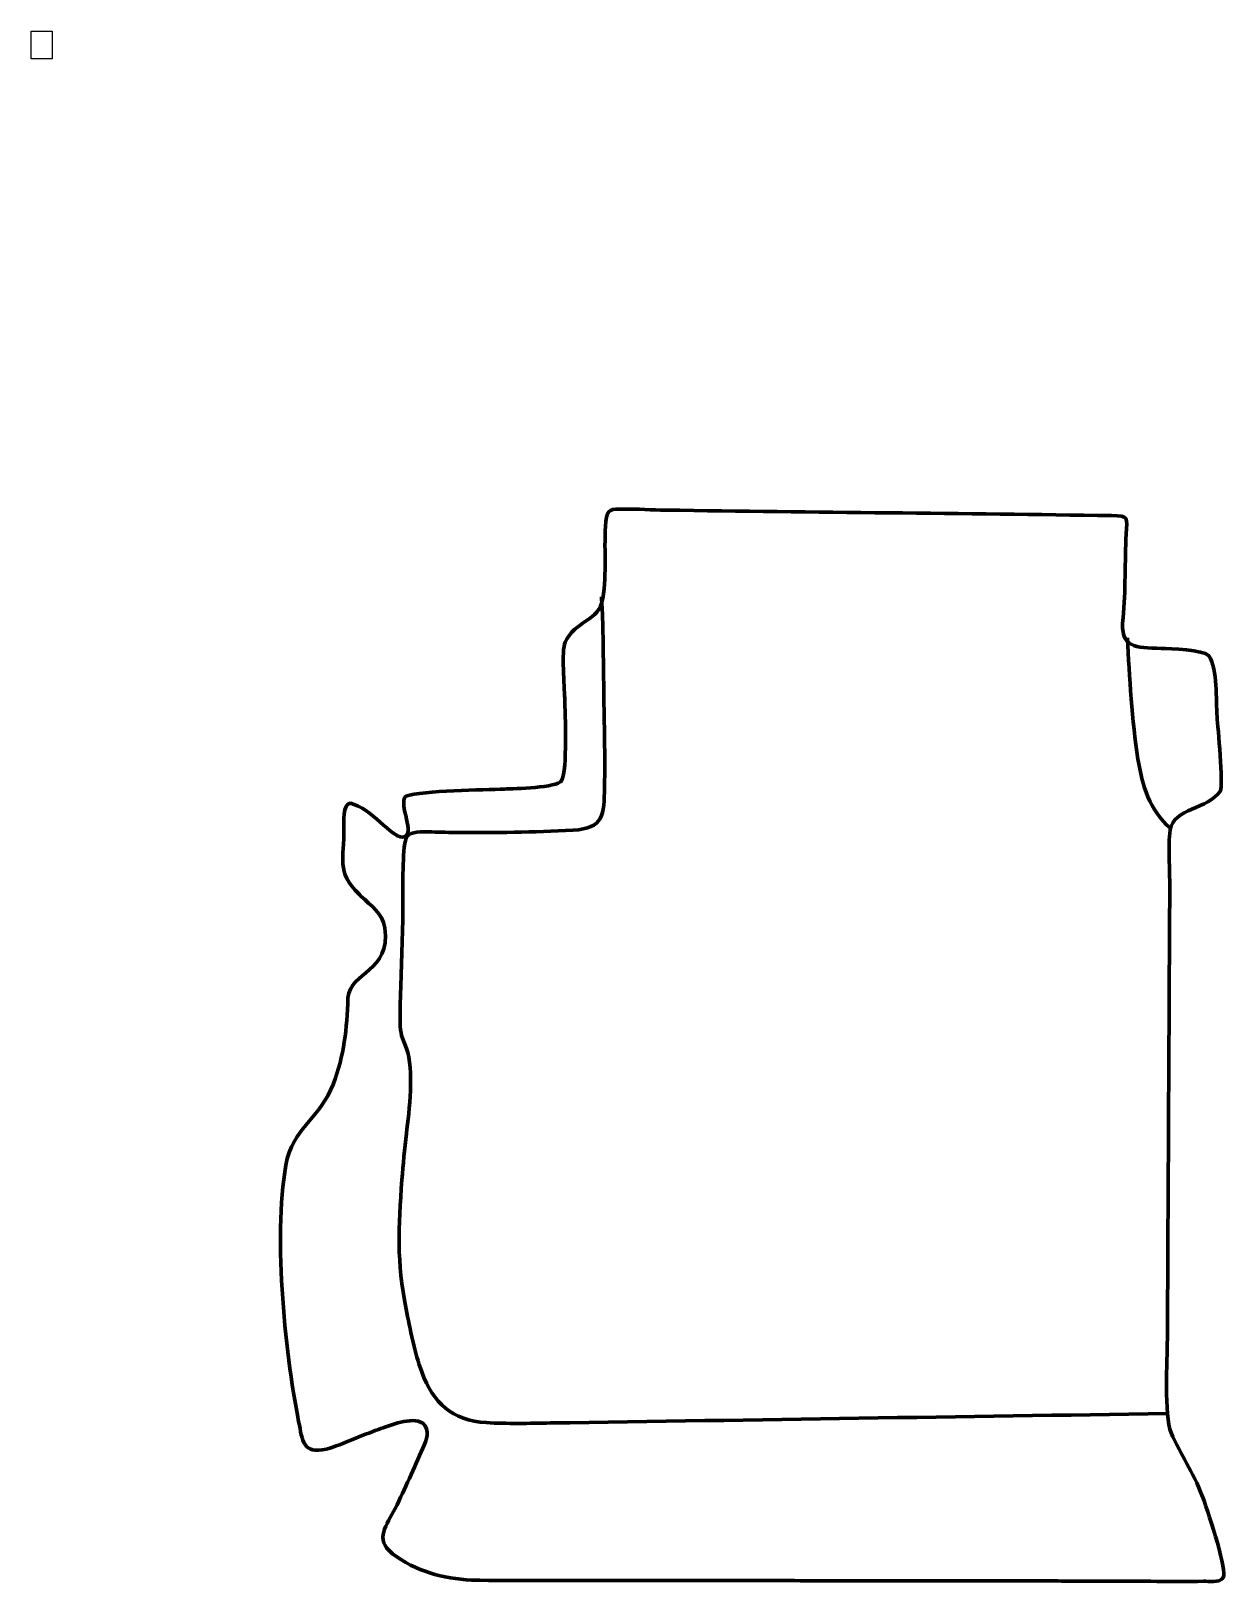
# Model space of a CAD drawing. Header units: millimetres. Extents: x -436 to 305, y -260 to 703.
import ezdxf

# ---------------------------------------------------------------- set-up
doc = ezdxf.new("R2010")
doc.units = ezdxf.units.MM
doc.header["$MEASUREMENT"] = 0
doc.header["$XCLIPFRAME"] = 0
doc.layers.add('layer 1', color=7, linetype='Continuous', plot=False)
doc.layers.add('layer 2', color=7, linetype='Continuous')
doc.layers.add('layer 3', color=7, linetype='Continuous')
picture_1 = doc.add_image_def('image1.jpg', size_in_pixel=(76809, 102412))

msp = doc.modelspace()

# ---------------------------------------------------------------- linework, layer by layer
at = {"layer": 'layer 2', "color": 242, "lineweight": 200}
msp.add_open_spline([(233.6481, 402.0284), (244.6782, 401.8641), (243.3196, 401.1187), (242.7647, 390.5371), (242.7647, 390.5371), (241.8928, 373.9076), (242.4999, 355.0935), (240.7943, 338.6045), (240.7943, 338.6045), (238.8245, 319.5616), (248.2278, 320.2899), (264.4198, 319.6219), (264.4198, 319.6219), (270.3365, 319.3779), (290.4519, 318.9953), (294.0388, 315.1661), (294.0388, 315.1661), (299.7734, 306.2376), (298.2158, 288.1458), (299.1245, 277.2183), (299.1245, 277.2183), (299.6604, 270.808), (302.9109, 235.269), (301.1788, 231.2581), (301.1788, 231.2581), (293.686, 220.0201), (272.019, 220.5586), (270.0468, 207.1817), (270.0468, 207.1817), (268.6186, 196.6064), (269.8521, 182.7133), (269.7934, 171.6331), (269.7934, 171.6331), (269.2994, 78.2946), (268.8109, -15.044), (268.3195, -108.3825), (268.3195, -108.3825), (268.2033, -121.7696), (266.2415, -155.7957), (270.6472, -166.7841), (270.6472, -166.7841), (276.4454, -180.3107), (284.43, -191.3121), (289.7632, -205.4552), (289.7632, -205.4552), (292.742, -213.3547), (304.6284, -248.8978), (303.2283, -255.3865), (303.2283, -255.3865), (302.2636, -259.8572), (295.6501, -258.8163), (292.045, -258.8292), (292.045, -258.8292), (292.045, -258.8292), (290.6936, -258.8339), (290.6936, -258.8339), (290.6936, -258.8339), (271.452, -259.0648), (251.8936, -258.706), (232.5996, -258.6816), (232.5996, -258.6816), (220.2893, -258.666), (207.9791, -258.6504), (195.6688, -258.6348), (195.6688, -258.6348), (182.6931, -258.6184), (169.7174, -258.6019), (156.7417, -258.5855), (156.7417, -258.5855), (136.7791, -258.5602), (116.8165, -258.535), (96.8539, -258.5097), (96.8539, -258.5097), (90.1997, -258.5012), (83.5454, -258.4928), (76.8912, -258.4843), (76.8912, -258.4843), (57.5941, -258.46), (38.2969, -258.4355), (18.9996, -258.411), (18.9996, -258.411), (12.3454, -258.4026), (5.6913, -258.3942), (-0.9629, -258.3857), (-0.9629, -258.3857), (-7.2845, -258.3778), (-13.6059, -258.3698), (-19.9274, -258.3618), (-19.9274, -258.3618), (-32.9032, -258.3453), (-45.8788, -258.3289), (-58.8545, -258.3124), (-58.8545, -258.3124), (-65.5087, -258.304), (-72.163, -258.2956), (-78.8172, -258.2872), (-78.8172, -258.2872), (-106.7546, -258.2556), (-135.2725, -258.7514), (-163.141, -258.0597), (-163.141, -258.0597), (-180.9576, -257.1784), (-197.7416, -252.5736), (-212.1793, -241.7249), (-212.1793, -241.7249), (-223.6385, -232.566), (-215.7566, -223.985), (-210.4928, -213.691), (-210.4928, -213.691), (-204.3052, -201.4428), (-198.9622, -188.6959), (-193.2479, -176.2069), (-193.2479, -176.2069), (-191.1047, -171.5229), (-188.7182, -164.9102), (-193.3386, -160.8011), (-193.3386, -160.8011), (-200.2757, -156.3633), (-213.5815, -162.2657), (-220.8228, -164.6299), (-220.8228, -164.6299), (-231.5928, -168.3762), (-242.3958, -173.5669), (-253.0765, -176.9353), (-253.0765, -176.9353), (-268.0202, -180.0243), (-267.8637, -171.8408), (-270.3472, -159.7693), (-270.3472, -159.7693), (-278.9692, -115.6186), (-286.7466, -40.058), (-277.4373, 3.4501), (-277.4373, 3.4501), (-271.0123, 24.3206), (-256.9473, 28.9373), (-248.9991, 49.2722), (-248.9991, 49.2722), (-241.9585, 67.5624), (-240.5628, 83.5639), (-239.7788, 102.909), (-239.7788, 102.909), (-238.381, 119.6605), (-213.0527, 118.634), (-216.9212, 146.2981), (-216.9212, 146.2981), (-218.2455, 155.7687), (-225.4101, 159.9323), (-231.7658, 166.1167), (-231.7658, 166.1167), (-231.7658, 166.1167), (-232.701, 167.0266), (-232.701, 167.0266), (-232.701, 167.0266), (-247.4631, 181.5887), (-241.965, 189.2275), (-242.3221, 207.8017), (-242.3221, 207.8017), (-242.385, 211.0695), (-243.1883, 223.701), (-238.2255, 223.6635), (-238.2255, 223.6635), (-225.4167, 220.7839), (-212.4548, 202.2048), (-205.9217, 202.7038), (-205.9217, 202.7038), (-196.7172, 203.4066), (-209.1581, 223.2408), (-203.8387, 227.9926), (-203.8387, 227.9926), (-193.1338, 231.6781), (-155.5561, 231.9481), (-142.6063, 232.471), (-142.6063, 232.471), (-136.5819, 232.7042), (-110.136, 233.2291), (-107.2698, 237.6324), (-107.2698, 237.6324), (-103.6649, 244.9513), (-105.0162, 278.495), (-105.3627, 288.8106), (-105.3627, 288.8106), (-105.6217, 295.9167), (-107.4844, 318.1488), (-105.0859, 323.5166), (-105.0859, 323.5166), (-99.1483, 336.8054), (-84.0422, 336.3832), (-81.6856, 350.6268), (-81.6856, 350.6268), (-79.0661, 366.4595), (-81.3155, 382.5297), (-79.8499, 398.4612), (-79.8499, 398.4612), (-79.1075, 406.5319), (-76.5114, 406.0159), (-68.6969, 406.0702), (-68.6969, 406.0702), (-60.2268, 406.1291), (-51.261, 405.5512), (-42.6601, 405.4277), (-42.6601, 405.4277), (49.4404, 404.1039), (141.5485, 403.4005), (233.6481, 402.0284)], degree=3, knots=[0, 0, 0, 0, 0.01923077, 0.01923077, 0.01923077, 0.01923077, 0.03846154, 0.03846154, 0.03846154, 0.03846154, 0.05769231, 0.05769231, 0.05769231, 0.05769231, 0.07692308, 0.07692308, 0.07692308, 0.07692308, 0.09615385, 0.09615385, 0.09615385, 0.09615385, 0.11538462, 0.11538462, 0.11538462, 0.11538462, 0.13461538, 0.13461538, 0.13461538, 0.13461538, 0.15384615, 0.15384615, 0.15384615, 0.15384615, 0.17307692, 0.17307692, 0.17307692, 0.17307692, 0.19230769, 0.19230769, 0.19230769, 0.19230769, 0.21153846, 0.21153846, 0.21153846, 0.21153846, 0.23076923, 0.23076923, 0.23076923, 0.23076923, 0.25, 0.25, 0.25, 0.25, 0.26923077, 0.26923077, 0.26923077, 0.26923077, 0.28846154, 0.28846154, 0.28846154, 0.28846154, 0.30769231, 0.30769231, 0.30769231, 0.30769231, 0.32692308, 0.32692308, 0.32692308, 0.32692308, 0.34615385, 0.34615385, 0.34615385, 0.34615385, 0.36538462, 0.36538462, 0.36538462, 0.36538462, 0.38461538, 0.38461538, 0.38461538, 0.38461538, 0.40384615, 0.40384615, 0.40384615, 0.40384615, 0.42307692, 0.42307692, 0.42307692, 0.42307692, 0.44230769, 0.44230769, 0.44230769, 0.44230769, 0.46153846, 0.46153846, 0.46153846, 0.46153846, 0.48076923, 0.48076923, 0.48076923, 0.48076923, 0.5, 0.5, 0.5, 0.5, 0.51923077, 0.51923077, 0.51923077, 0.51923077, 0.53846154, 0.53846154, 0.53846154, 0.53846154, 0.55769231, 0.55769231, 0.55769231, 0.55769231, 0.57692308, 0.57692308, 0.57692308, 0.57692308, 0.59615385, 0.59615385, 0.59615385, 0.59615385, 0.61538462, 0.61538462, 0.61538462, 0.61538462, 0.63461538, 0.63461538, 0.63461538, 0.63461538, 0.65384615, 0.65384615, 0.65384615, 0.65384615, 0.67307692, 0.67307692, 0.67307692, 0.67307692, 0.69230769, 0.69230769, 0.69230769, 0.69230769, 0.71153846, 0.71153846, 0.71153846, 0.71153846, 0.73076923, 0.73076923, 0.73076923, 0.73076923, 0.75, 0.75, 0.75, 0.75, 0.76923077, 0.76923077, 0.76923077, 0.76923077, 0.78846154, 0.78846154, 0.78846154, 0.78846154, 0.80769231, 0.80769231, 0.80769231, 0.80769231, 0.82692308, 0.82692308, 0.82692308, 0.82692308, 0.84615385, 0.84615385, 0.84615385, 0.84615385, 0.86538462, 0.86538462, 0.86538462, 0.86538462, 0.88461538, 0.88461538, 0.88461538, 0.88461538, 0.90384615, 0.90384615, 0.90384615, 0.90384615, 0.92307692, 0.92307692, 0.92307692, 0.92307692, 0.94230769, 0.94230769, 0.94230769, 0.94230769, 0.96153846, 0.96153846, 0.96153846, 0.96153846, 1, 1, 1, 1], dxfattribs=at)
at = {"layer": 'layer 3', "color": 142, "lineweight": 200}
for points, knots in [([(268.3349, -154.8141), (140.8129, -156.6731), (13.295, -158.7765), (-114.2231, -160.6535), (-114.2231, -160.6535), (-126.8957, -160.84), (-141.4004, -161.2084), (-153.95, -160.4399), (-153.95, -160.4399), (-175.3469, -158.9511), (-186.6259, -148.7529), (-194.0654, -128.9125), (-194.0654, -128.9125), (-198.2708, -117.6971), (-201.3708, -101.9743), (-203.7179, -90.0255), (-203.7179, -90.0255), (-209.5769, -60.1963), (-208.5617, -39.7267), (-206.2829, -9.821), (-206.2829, -9.821), (-205.5518, -0.2266), (-204.6377, 9.3152), (-203.4986, 18.87), (-203.4986, 18.87), (-201.827, 32.6452), (-198.7158, 58.7825), (-203.4379, 71.5436), (-203.4379, 71.5436), (-206.6152, 79.6015), (-207.1397, 79.3566), (-207.441, 88.5096), (-207.441, 88.5096), (-207.647, 96.3046), (-207.1746, 104.2552), (-206.9419, 112.0587), (-206.9419, 112.0587), (-206.4259, 130.3555), (-205.6431, 148.6006), (-205.6496, 166.9123), (-205.6496, 166.9123), (-205.688, 173.1478), (-206.1395, 198.5746), (-203.2022, 203.0606), (-203.2022, 203.0606), (-200.5951, 206.3499), (-193.6885, 205.9252), (-189.8841, 205.8611), (-189.8841, 205.8611), (-184.3089, 205.8464), (-178.7337, 205.5372), (-173.1517, 205.4883), (-173.1517, 205.4883), (-148.8429, 205.3652), (-124.6054, 205.6646), (-100.3254, 206.9501), (-100.3254, 206.9501), (-80.8291, 208.0093), (-81.1417, 216.4629), (-80.7023, 233.746), (-80.7023, 233.746), (-80.2059, 253.266), (-80.9236, 272.8547), (-81.1453, 292.3803), (-81.1453, 292.3803), (-81.3106, 307.632), (-81.5331, 322.8805), (-81.8592, 338.1297), (-81.8592, 338.1297), (-81.96, 342.7201), (-82.2939, 347.1242), (-82.6258, 351.6943)], [0, 0, 0, 0, 0.05263158, 0.05263158, 0.05263158, 0.05263158, 0.10526316, 0.10526316, 0.10526316, 0.10526316, 0.15789474, 0.15789474, 0.15789474, 0.15789474, 0.21052632, 0.21052632, 0.21052632, 0.21052632, 0.26315789, 0.26315789, 0.26315789, 0.26315789, 0.31578947, 0.31578947, 0.31578947, 0.31578947, 0.36842105, 0.36842105, 0.36842105, 0.36842105, 0.42105263, 0.42105263, 0.42105263, 0.42105263, 0.47368421, 0.47368421, 0.47368421, 0.47368421, 0.52631579, 0.52631579, 0.52631579, 0.52631579, 0.57894737, 0.57894737, 0.57894737, 0.57894737, 0.63157895, 0.63157895, 0.63157895, 0.63157895, 0.68421053, 0.68421053, 0.68421053, 0.68421053, 0.73684211, 0.73684211, 0.73684211, 0.73684211, 0.78947368, 0.78947368, 0.78947368, 0.78947368, 0.84210526, 0.84210526, 0.84210526, 0.84210526, 0.89473684, 0.89473684, 0.89473684, 0.89473684, 1, 1, 1, 1]), ([(243.5636, 326.2238), (244.7965, 301.8917), (246.26, 275.0288), (250.0608, 251.0454), (250.0608, 251.0454), (252.6039, 234.9975), (257.2904, 219.0362), (270.179, 208.202)], [0, 0, 0, 0, 0.33333333, 0.33333333, 0.33333333, 0.33333333, 1, 1, 1, 1])]:
    msp.add_open_spline(points, degree=3, knots=knots, dxfattribs=at)

# ---------------------------------------------------------------- pictures from other files: only their frames are drawn
at = {"layer": 'layer 1', "color": 0}
image = msp.add_image(picture_1, insert=(-431.0137, -545.2647), size_in_units=(938.4684, 1241.179), dxfattribs=at)
image.set_boundary_path([(-431.014, -545.265), (635.786, 877.135)])
image.dxf.flags = 3

doc.saveas('drawing.dxf')
